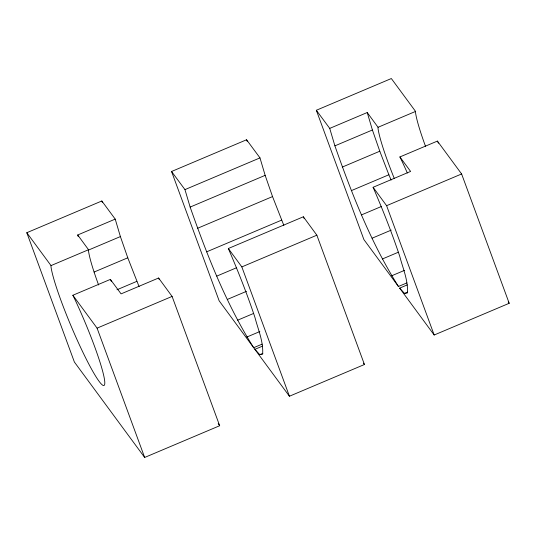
<?xml version="1.0" encoding="UTF-8"?>
<svg xmlns="http://www.w3.org/2000/svg" width="536" height="536" viewBox="0 0 536 536"><rect width="100%" height="100%" fill="white"/><g stroke="black" fill="none" stroke-linecap="round" stroke-linejoin="round"><path stroke-width="0.8" d="M26.8 232.718L51.014 265.595L50.994 266.734A67.201 7.169 67.1 0 0 80.996 348.273A67.201 7.169 67.1 0 0 104.607 380.332A67.201 7.169 67.1 0 0 74.605 298.793L72.863 295.262L110.369 279.397L121.082 293.875L158.596 278.01L172.096 296.415L219.673 425.731L144.66 457.463L74.383 362.035L26.8 232.718L101.82 200.987L115.22 219.117L120.392 236.577L127.776 257.803L139.092 286.653M115.22 219.117L77.713 234.976L88.527 249.729L88.5 250.868A67.201 7.169 67.1 0 0 98.611 285.005M425.644 146.69A67.201 7.169 67.1 0 1 415.534 112.56L415.561 111.421L391.34 78.537L316.327 110.269L329.727 128.392L367.234 112.533L378.048 127.287L378.027 128.426A67.201 7.169 67.1 0 0 394.195 178.247M262.54 346.109L254.888 349.345L259.779 354.651L262.64 354.216C263.538 341.559 258.084 329.56 254.982 317.54C247.203 294.123 238.091 271.176 228.336 248.516L303.356 216.785L316.856 235.19L364.44 364.507L289.42 396.238L219.144 300.81L171.56 171.493L246.58 139.762L259.98 157.892L265.153 175.352L272.536 196.578L283.852 225.428M171.56 171.493L184.96 189.617L259.98 157.892M51.014 265.595L88.527 249.729M378.048 127.287L415.561 111.421M88.239 250.178L120.392 236.577M262.097 344.146L253.675 347.703C226.252 304.033 207.204 255.578 190.139 207.084L265.153 175.352M406.858 282.921L398.442 286.479C371.013 242.808 351.971 194.354 334.9 145.859L372.406 129.993L367.234 112.533M94.095 272.047L127.776 257.803M197.516 228.309L272.536 196.578M342.283 167.085L379.79 151.219L372.406 129.993M407.353 173.001A67.201 7.169 67.1 0 0 401.638 160.478L399.896 156.948L437.403 141.082L461.617 173.965L509.2 303.282L434.18 335.013L399.648 288.12L407.3 284.884M116.962 289.762L136.861 281.346M206.608 251.853L281.628 220.122M351.368 190.628L388.881 174.763L379.79 151.219M399.648 288.12L404.539 293.427L407.4 292.991C408.298 280.335 402.844 268.342 399.749 256.315C391.963 232.899 382.851 209.951 373.096 187.292L410.61 171.426L399.896 156.948M216.785 276.107L236.684 267.692M361.545 214.882L381.451 206.467M72.863 295.262L97.076 328.139L172.096 296.415M228.336 248.516L241.837 266.915L316.856 235.19M373.096 187.292L386.603 205.69L461.617 173.965M227.351 299.423L246.493 291.329M372.118 238.198L391.253 230.105M237.595 320.206L253.675 313.413M382.362 258.989L398.436 252.188M246.815 337.05L259.833 331.55M391.582 275.826L404.593 270.325M259.779 354.651L262.841 353.358M404.539 293.427L407.601 292.133M508.208 301.942L509.2 303.282M398.442 286.479L363.904 239.585L316.327 110.269M363.448 363.167L364.44 364.507M218.192 423.721L219.673 425.731M437.403 141.082L438.448 143.206M110.369 279.397L111.414 281.514M388.881 174.763L391.106 180.069M303.356 216.785L303.992 218.306M158.596 278.01L159.232 279.524M386.603 205.69L434.18 335.013M246.58 139.762L247.156 141.33M241.837 266.915L289.42 396.238M101.82 200.987L102.396 202.554M97.076 328.139L144.66 457.463M329.727 128.392L334.9 145.859M184.96 189.617L190.139 207.084M77.713 234.976L78.182 236.564"/></g></svg>
